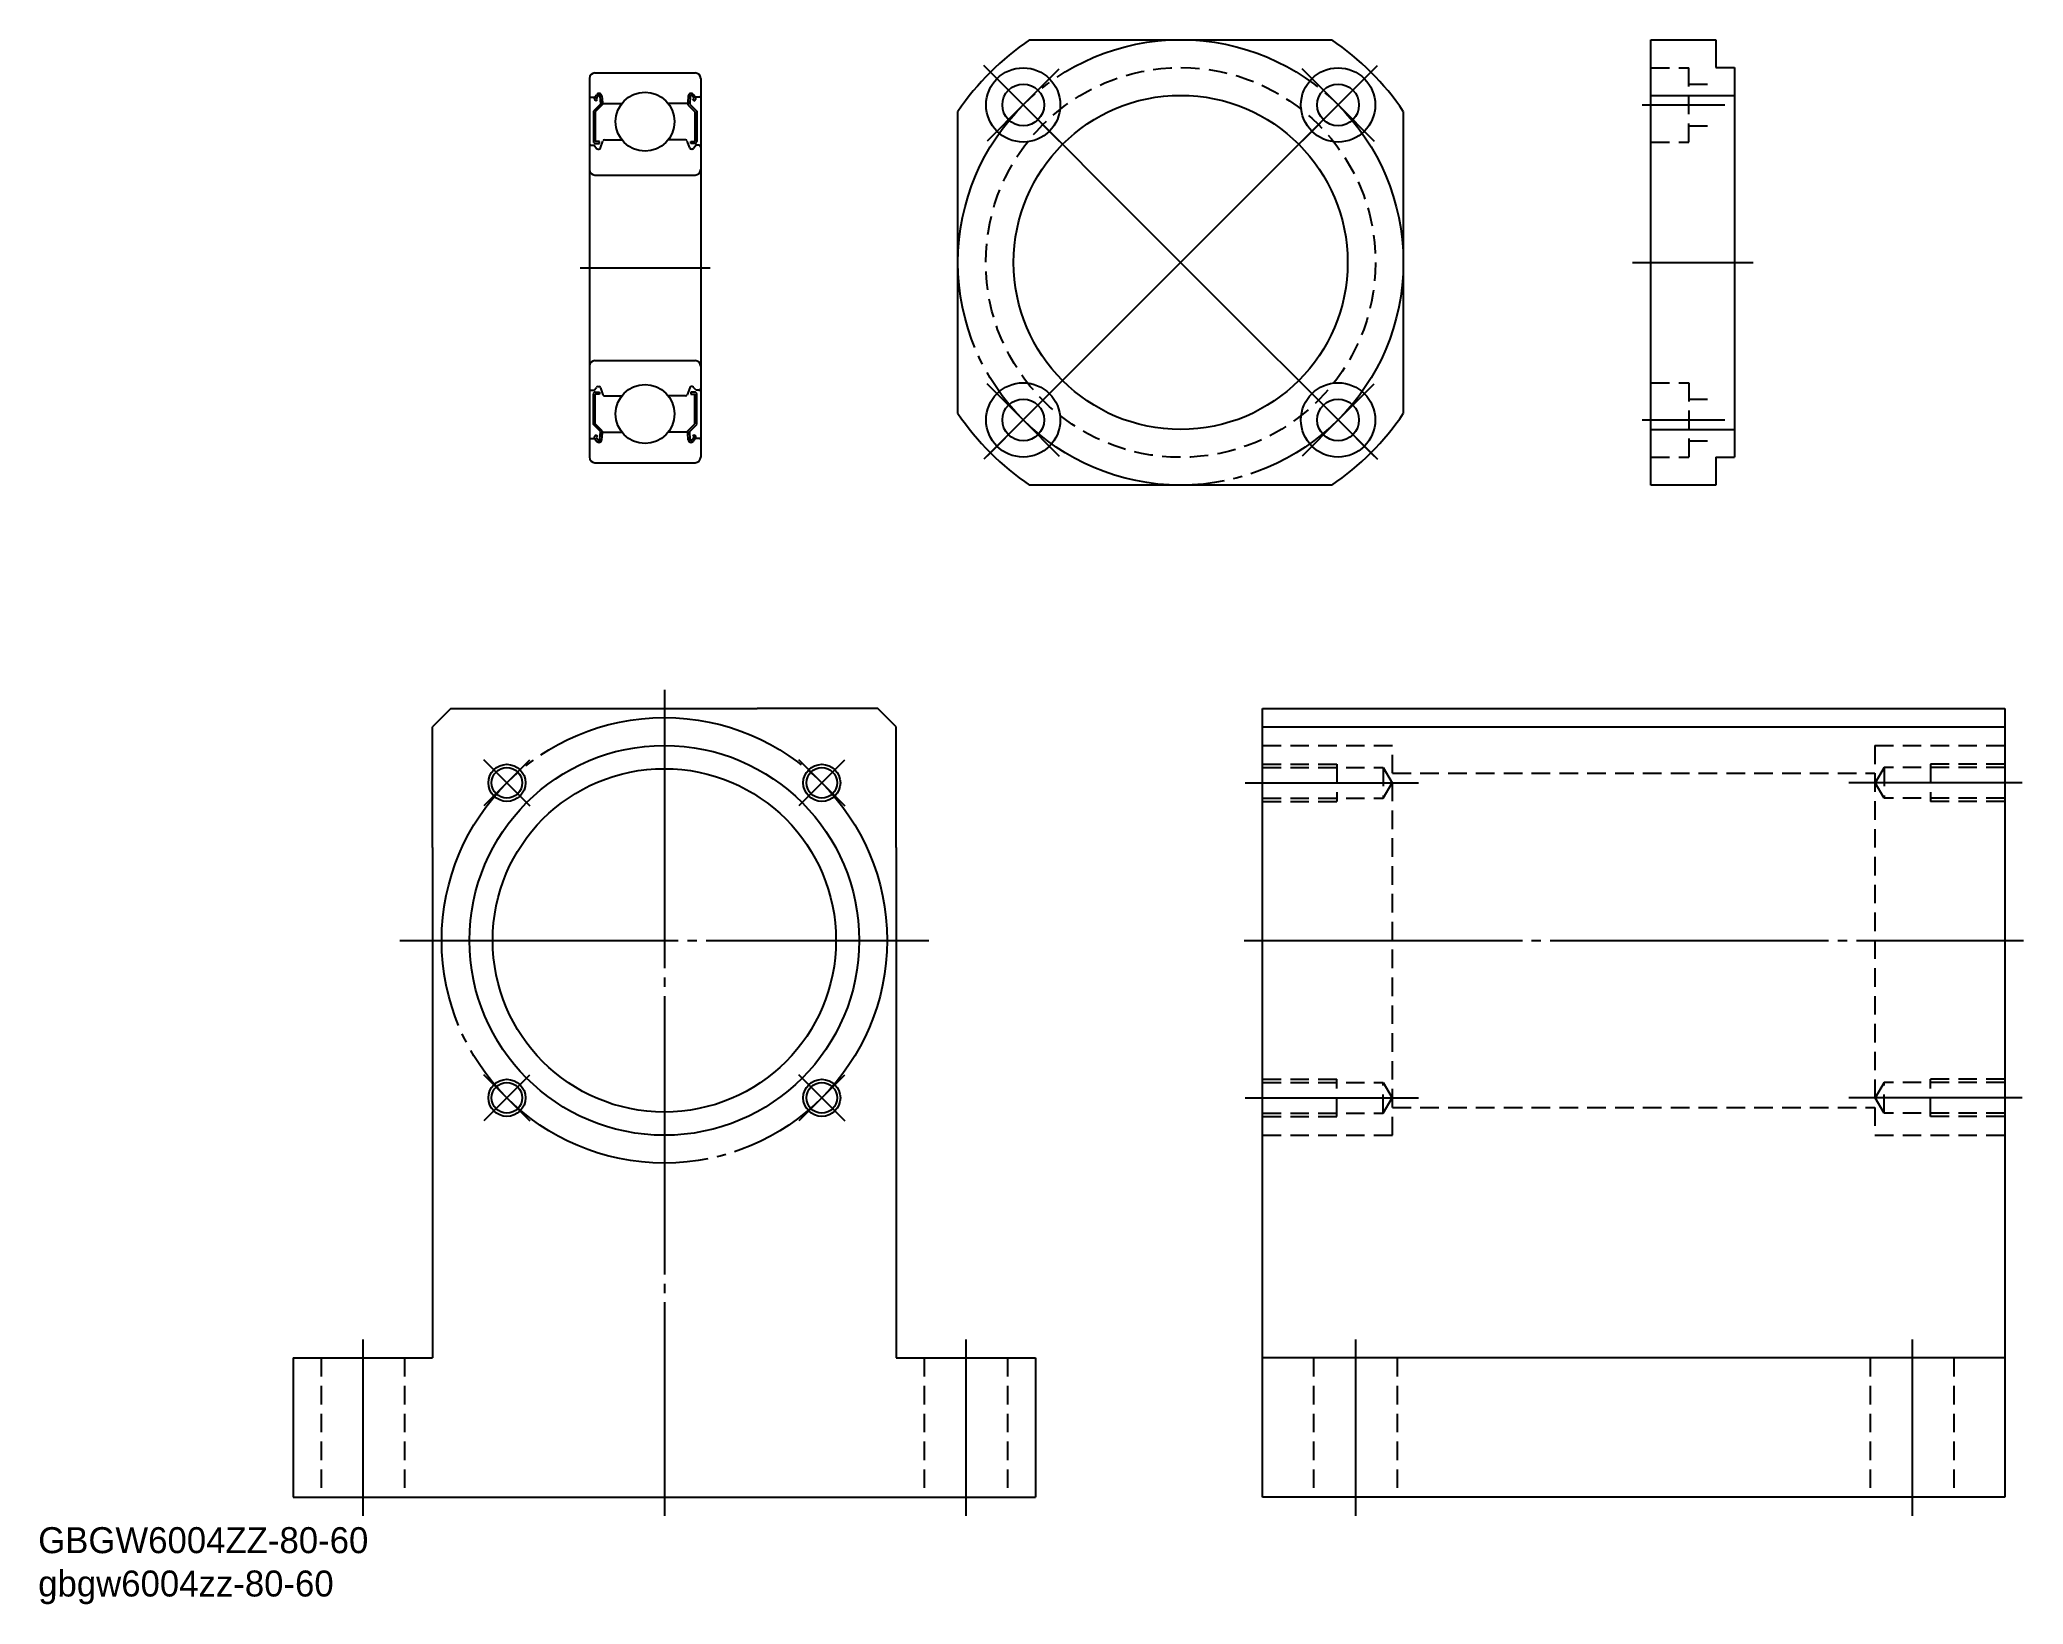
# Model space of a CAD drawing. Extents: x -164 to 50, y -45 to 124.
import ezdxf

# ---------------------------------------------------------------- set-up
doc = ezdxf.new("R2010")
doc.units = 0
doc.linetypes.add('CENTER', pattern=[33, 30, -1, 1, -1])
doc.linetypes.add('DASHED', pattern=[3, 2, -1])
doc.layers.get('0').update_dxf_attribs({"linetype": 'CONTINUOUS'})
doc.layers.add('CENTER', color=7, linetype='CONTINUOUS')

# ---------------------------------------------------------------- blocks, each defined once
blk = doc.blocks.new('*U2')
at = {"linetype": 'CONTINUOUS'}
for s, p in [('GBGW6004ZZ-80-60', (-163.73, -39.4)), ('gbgw6004zz-80-60', (-163.73, -44.07))]:
    blk.add_text(s, height=2.8, dxfattribs=at).set_placement(p)

msp = doc.modelspace()

# ---------------------------------------------------------------- linework, layer by layer
at = {"color": 7, "linetype": 'CONTINUOUS'}
for p, q in [((-56.87, 123.68), (-24.31, 123.68)), ((10.1, 123.68), (17.1, 123.68)), ((10.1, 75.68), (10.1, 123.68)), ((17.1, 123.68), (17.1, 120.68)), ((17.1, 120.68), (19.1, 120.68)), ((19.1, 120.68), (19.1, 78.68)), ((10.1, 117.68), (19.1, 117.68)), ((-64.59, 83.4), (-64.59, 115.96)), ((-16.59, 115.96), (-16.59, 83.4)), ((10.1, 81.68), (19.1, 81.68)), ((17.1, 78.68), (19.1, 78.68)), ((17.1, 78.68), (17.1, 75.68)), ((-24.31, 75.68), (-56.87, 75.68)), ((17.1, 75.68), (10.1, 75.68)), ((-119.24, 51.63), (-121.24, 49.63)), ((-119.24, 51.63), (-106.24, 51.63)), ((-106.24, 51.63), (-86.24, 51.63)), ((-73.24, 51.63), (-86.24, 51.63)), ((-71.24, 49.63), (-73.24, 51.63)), ((-31.76, -33.37), (-31.76, 51.63)), ((-31.76, -33.37), (-31.76, 51.63)), ((-31.76, 51.63), (48.24, 51.63)), ((48.24, 51.63), (48.24, -33.37)), ((-121.24, 36.63), (-121.24, 49.63)), ((-71.24, 36.63), (-71.24, 49.63)), ((-31.76, 49.63), (48.24, 49.63)), ((-121.24, 36.63), (-121.24, -18.37)), ((-71.24, 36.63), (-71.24, -18.37)), ((-136.24, -18.37), (-136.24, -33.37)), ((-136.24, -18.37), (-121.24, -18.37)), ((-71.24, -18.37), (-56.24, -18.37)), ((-56.24, -18.37), (-56.24, -33.37)), ((48.24, -18.37), (-31.76, -18.37)), ((-136.24, -33.37), (-56.24, -33.37)), ((48.24, -33.37), (-31.76, -33.37))]:
    msp.add_line(p, q, dxfattribs=at)
for p, q in [((-103.72, 120.1), (-92.92, 120.1)), ((-104.32, 119.5), (-104.32, 78.7)), ((-103.76, 117.5), (-103.51, 117.79)), ((-103.6, 117.37), (-103.35, 117.66)), ((-103.18, 117.61), (-103.13, 116.73)), ((-102.98, 117.63), (-102.91, 116.89)), ((-93.66, 117.63), (-93.72, 116.89)), ((-93.46, 117.61), (-93.5, 116.73)), ((-93.03, 117.37), (-93.28, 117.66)), ((-92.88, 117.5), (-93.13, 117.79)), ((-92.32, 119.5), (-92.32, 78.7)), ((-104.22, 117.5), (-103.76, 117.5)), ((-103.13, 116.73), (-103.88, 115.98)), ((-103.88, 115.98), (-103.88, 112.7)), ((-103.58, 117.09), (-103.73, 117.21)), ((-102.93, 116.65), (-103.68, 115.9)), ((-103.68, 115.9), (-103.68, 112.7)), ((-103.45, 117.24), (-103.6, 117.37)), ((-103.58, 117.09), (-103.45, 117.24)), ((-102.93, 117.12), (-102.93, 116.65)), ((-102.82, 116.8), (-100.82, 116.8)), ((-93.82, 116.8), (-95.81, 116.8)), ((-93.7, 117.12), (-93.7, 116.65)), ((-93.7, 116.65), (-92.95, 115.9)), ((-93.5, 116.73), (-92.75, 115.98)), ((-93.18, 117.24), (-93.03, 117.37)), ((-93.06, 117.09), (-93.18, 117.24)), ((-93.06, 117.09), (-92.9, 117.21)), ((-92.95, 115.9), (-92.95, 112.7)), ((-92.42, 117.5), (-92.88, 117.5)), ((-92.75, 115.98), (-92.75, 112.7)), ((-104.12, 112.3), (-103.82, 112.3)), ((-103.82, 112.3), (-103.54, 111.97)), ((-103.23, 112.7), (-103.68, 112.7)), ((-103.68, 112.5), (-103.23, 112.5)), ((-103.39, 111.9), (-103.32, 111.9)), ((-103.23, 112.5), (-103.23, 112.7)), ((-103.14, 112.03), (-102.87, 112.76)), ((-102.68, 112.9), (-100.82, 112.9)), ((-93.96, 112.9), (-95.81, 112.9)), ((-93.5, 112.03), (-93.77, 112.76)), ((-93.4, 112.7), (-92.95, 112.7)), ((-93.4, 112.5), (-93.4, 112.7)), ((-92.95, 112.5), (-93.4, 112.5)), ((-93.25, 111.9), (-93.31, 111.9)), ((-92.82, 112.3), (-93.09, 111.97)), ((-92.52, 112.3), (-92.82, 112.3)), ((-103.72, 109.1), (-92.92, 109.1)), ((-103.72, 89.1), (-92.92, 89.1)), ((-104.12, 85.9), (-103.82, 85.9)), ((-103.82, 85.9), (-103.54, 86.22)), ((-103.68, 85.7), (-103.23, 85.7)), ((-103.39, 86.3), (-103.32, 86.3)), ((-103.23, 85.7), (-103.23, 85.5)), ((-103.14, 86.16), (-102.87, 85.43)), ((-93.5, 86.16), (-93.77, 85.43)), ((-92.95, 85.7), (-93.4, 85.7)), ((-93.4, 85.7), (-93.4, 85.5)), ((-93.25, 86.3), (-93.31, 86.3)), ((-92.82, 85.9), (-93.09, 86.22)), ((-92.52, 85.9), (-92.82, 85.9)), ((-103.88, 82.21), (-103.88, 85.5)), ((-103.23, 85.5), (-103.68, 85.5)), ((-103.68, 82.3), (-103.68, 85.5)), ((-102.68, 85.3), (-100.82, 85.3)), ((-93.96, 85.3), (-95.81, 85.3)), ((-93.4, 85.5), (-92.95, 85.5)), ((-92.95, 82.3), (-92.95, 85.5)), ((-92.75, 82.21), (-92.75, 85.5)), ((-103.13, 81.46), (-103.88, 82.21)), ((-102.93, 81.55), (-103.68, 82.3)), ((-103.18, 80.59), (-103.13, 81.46)), ((-102.98, 80.56), (-102.91, 81.3)), ((-102.93, 81.08), (-102.93, 81.55)), ((-102.82, 81.4), (-100.82, 81.4)), ((-93.82, 81.4), (-95.81, 81.4)), ((-93.66, 80.56), (-93.72, 81.3)), ((-93.7, 81.55), (-92.95, 82.3)), ((-93.7, 81.08), (-93.7, 81.55)), ((-93.5, 81.46), (-92.75, 82.21)), ((-93.46, 80.59), (-93.5, 81.46)), ((-104.22, 80.7), (-103.76, 80.7)), ((-103.76, 80.7), (-103.51, 80.4)), ((-103.58, 81.11), (-103.73, 80.98)), ((-103.45, 80.95), (-103.6, 80.82)), ((-103.6, 80.82), (-103.35, 80.53)), ((-103.58, 81.11), (-103.45, 80.95)), ((-93.03, 80.82), (-93.28, 80.53)), ((-93.06, 81.11), (-93.18, 80.95)), ((-93.18, 80.95), (-93.03, 80.82)), ((-92.88, 80.7), (-93.13, 80.4)), ((-93.06, 81.11), (-92.9, 80.98)), ((-92.42, 80.7), (-92.88, 80.7)), ((-103.72, 78.1), (-92.92, 78.1)), ((-100.82, 78.1), (-100.82, 78.1)), ((-98.32, 78.1), (-98.32, 78.1))]:
    msp.add_line(p, q)
at = {"color": 3, "linetype": 'DASHED'}
for p, q in [((10.1, 120.65), (14.2, 120.65)), ((14.2, 112.65), (14.2, 120.65)), ((14.2, 118.9), (17.1, 118.9)), ((14.2, 114.4), (17.1, 114.4)), ((10.1, 112.65), (14.2, 112.65)), ((10.1, 86.71), (14.2, 86.71)), ((14.2, 86.71), (14.2, 78.71)), ((14.2, 84.96), (17.1, 84.96)), ((14.2, 80.46), (17.1, 80.46)), ((10.1, 78.71), (14.2, 78.71)), ((-31.76, 47.63), (-17.76, 47.63)), ((-17.76, 5.63), (-17.76, 47.63)), ((34.24, 47.63), (34.24, 5.63)), ((34.24, 47.63), (48.24, 47.63)), ((-31.76, 45.6), (-23.76, 45.6)), ((-31.76, 45.25), (-18.76, 45.25)), ((-23.76, 45.6), (-23.76, 41.6)), ((-18.76, 45.25), (-18.76, 41.95)), ((-18.76, 45.25), (-17.81, 43.6)), ((35.24, 45.25), (34.28, 43.6)), ((35.24, 45.25), (35.24, 41.95)), ((48.24, 45.25), (35.24, 45.25)), ((40.24, 45.6), (40.24, 41.6)), ((48.24, 45.6), (40.24, 45.6)), ((-18.76, 41.95), (-17.81, 43.6)), ((-17.76, 44.63), (34.24, 44.63)), ((35.24, 41.95), (34.28, 43.6)), ((-31.76, 41.95), (-18.76, 41.95)), ((-31.76, 41.6), (-23.76, 41.6)), ((48.24, 41.95), (35.24, 41.95)), ((48.24, 41.6), (40.24, 41.6)), ((-31.76, 11.66), (-23.76, 11.66)), ((-31.76, 11.31), (-18.76, 11.31)), ((-23.76, 7.66), (-23.76, 11.66)), ((-18.76, 8.01), (-18.76, 11.31)), ((-18.76, 11.31), (-17.81, 9.66)), ((35.24, 11.31), (34.28, 9.66)), ((35.24, 8.01), (35.24, 11.31)), ((48.24, 11.31), (35.24, 11.31)), ((40.24, 7.66), (40.24, 11.66)), ((48.24, 11.66), (40.24, 11.66)), ((-18.76, 8.01), (-17.81, 9.66)), ((-17.76, 8.63), (34.24, 8.63)), ((35.24, 8.01), (34.28, 9.66)), ((-31.76, 8.01), (-18.76, 8.01)), ((-31.76, 7.66), (-23.76, 7.66)), ((48.24, 8.01), (35.24, 8.01)), ((48.24, 7.66), (40.24, 7.66)), ((-31.76, 5.63), (-17.76, 5.63)), ((34.24, 5.63), (48.24, 5.63)), ((-133.24, -18.37), (-133.24, -33.37)), ((-124.24, -18.37), (-124.24, -33.37)), ((-68.24, -18.37), (-68.24, -33.37)), ((-59.24, -18.37), (-59.24, -33.37)), ((-26.26, -18.37), (-26.26, -33.37)), ((-17.26, -18.37), (-17.26, -33.37)), ((33.74, -18.37), (33.74, -33.37)), ((42.74, -18.37), (42.74, -33.37))]:
    msp.add_line(p, q, dxfattribs=at)
msp.add_circle((-40.59, 99.68), 21, dxfattribs=at)
at = {"color": 7, "linetype": 'CONTINUOUS'}
for centre, radius in [((-57.56, 116.65), 4), ((-23.62, 116.65), 4), ((-57.56, 116.65), 2.25), ((-40.59, 99.68), 18), ((-23.62, 116.65), 2.25), ((-57.56, 82.71), 4), ((-57.56, 82.71), 4), ((-23.62, 82.71), 4), ((-57.56, 82.71), 2.25), ((-57.56, 82.71), 2.25), ((-23.62, 82.71), 2.25), ((-96.24, 26.63), 21), ((-113.21, 43.6), 1.65), ((-96.24, 26.63), 18.5), ((-79.27, 43.6), 1.65), ((-113.21, 9.66), 1.65), ((-79.27, 9.66), 1.65)]:
    msp.add_circle(centre, radius, dxfattribs=at)
for centre in [(-98.32, 114.85), (-98.32, 83.35)]:
    msp.add_circle(centre, 3.17)
at = {"color": 3, "linetype": 'CONTINUOUS'}
for centre in [(-113.21, 43.6), (-79.27, 43.6), (-113.21, 9.66), (-79.27, 9.66)]:
    msp.add_circle(centre, 2, dxfattribs=at)
at = {"color": 7, "linetype": 'CONTINUOUS'}
for start, end in [(124.1484, 145.8516), (34.1484, 55.8516), (214.1484, 235.8516), (304.1484, 325.8516)]:
    msp.add_arc((-40.59, 99.68), 29, start, end, dxfattribs=at)
for centre, radius, start, end in [((-103.72, 119.5), 0.6, 90, 180), ((-92.92, 119.5), 0.6, 0, 90), ((-104.22, 117.6), 0.1, 180, 270), ((-103.28, 117.6), 0.3, 4.9967, 140.002), ((-103.28, 117.6), 0.1, 2.8198, 140.0002), ((-93.36, 117.6), 0.3, 39.998, 175.0033), ((-93.36, 117.6), 0.1, 39.9998, 177.1802), ((-92.42, 117.6), 0.1, 270, 0), ((-103.6, 117.37), 0.2, 140.002, 230.0826), ((-102.82, 116.9), 0.1, 184.9967, 270), ((-93.82, 116.9), 0.1, 270, 355.0033), ((-93.03, 117.37), 0.2, 309.9174, 39.998), ((-104.12, 112.1), 0.2, 90, 180), ((-103.68, 112.7), 0.2, 180, 270), ((-103.39, 112.1), 0.2, 219.9945, 270), ((-103.32, 112.1), 0.2, 270, 339.9914), ((-102.68, 112.7), 0.2, 90, 159.9914), ((-93.96, 112.7), 0.2, 20.0086, 90), ((-93.31, 112.1), 0.2, 200.0086, 270), ((-93.25, 112.1), 0.2, 270, 320.0055), ((-92.95, 112.7), 0.2, 270, 0), ((-92.52, 112.1), 0.2, 0, 90), ((-103.72, 109.7), 0.6, 180, 270), ((-92.92, 109.7), 0.6, 270, 0), ((-103.72, 88.5), 0.6, 90, 180), ((-92.92, 88.5), 0.6, 0, 90), ((-104.12, 86.1), 0.2, 180, 270), ((-103.68, 85.5), 0.2, 90, 180), ((-103.39, 86.1), 0.2, 90, 140.0055), ((-103.32, 86.1), 0.2, 20.0086, 90), ((-93.31, 86.1), 0.2, 90, 159.9914), ((-93.25, 86.1), 0.2, 39.9945, 90), ((-92.95, 85.5), 0.2, 0, 90), ((-92.52, 86.1), 0.2, 270, 0), ((-102.68, 85.5), 0.2, 200.0086, 270), ((-93.96, 85.5), 0.2, 270, 339.9914), ((-102.82, 81.3), 0.1, 90, 175.0033), ((-93.82, 81.3), 0.1, 4.9967, 90), ((-104.22, 80.6), 0.1, 90, 180), ((-103.6, 80.82), 0.2, 129.9174, 219.998), ((-103.28, 80.59), 0.3, 219.998, 355.0033), ((-103.28, 80.59), 0.1, 219.9998, 357.1802), ((-93.36, 80.59), 0.3, 184.9967, 320.002), ((-93.36, 80.59), 0.1, 182.8198, 320.0002), ((-93.03, 80.82), 0.2, 320.002, 50.0826), ((-92.42, 80.6), 0.1, 0, 90), ((-103.72, 78.7), 0.6, 180, 270), ((-92.92, 78.7), 0.6, 270, 0)]:
    msp.add_arc(centre, radius, start, end)
at = {"layer": 'CENTER', "color": 1, "linetype": 'CENTER'}
for p, q in [((-40.59, 99.68), (-62.15, 121.25)), ((-57.56, 116.65), (-61.45, 120.54)), ((-57.56, 116.65), (-53.67, 120.54)), ((-40.59, 99.68), (-19.02, 121.25)), ((-23.62, 116.65), (-27.51, 120.54)), ((-23.62, 116.65), (-19.73, 120.54)), ((-57.56, 116.65), (-61.45, 112.76)), ((-57.56, 116.65), (-53.67, 112.76)), ((-23.62, 116.65), (-27.51, 112.76)), ((-23.62, 116.65), (-19.73, 112.76)), ((9.14, 116.65), (18.07, 116.65)), ((-105.32, 99.1), (-91.32, 99.1)), ((-40.59, 99.68), (-62.15, 78.12)), ((-40.59, 99.68), (-19.02, 78.12)), ((8.1, 99.68), (21.1, 99.68)), ((-57.56, 82.71), (-61.45, 86.6)), ((-57.56, 82.71), (-61.45, 86.6)), ((-57.56, 82.71), (-53.67, 86.6)), ((-57.56, 82.71), (-53.67, 86.6)), ((-23.62, 82.71), (-27.51, 86.6)), ((-23.62, 82.71), (-19.73, 86.6)), ((-57.56, 82.71), (-61.45, 78.82)), ((-57.56, 82.71), (-61.45, 78.82)), ((-57.56, 82.71), (-53.67, 78.82)), ((-57.56, 82.71), (-53.67, 78.82)), ((-23.62, 82.71), (-27.51, 78.82)), ((-23.62, 82.71), (-19.73, 78.82)), ((9.14, 82.71), (18.07, 82.71)), ((-96.24, 53.63), (-96.24, -35.37)), ((-113.21, 43.6), (-115.68, 46.08)), ((-113.21, 43.6), (-110.73, 46.08)), ((-79.27, 43.6), (-81.74, 46.08)), ((-79.27, 43.6), (-76.79, 46.08)), ((-113.21, 43.6), (-115.68, 41.13)), ((-113.21, 43.6), (-110.73, 41.13)), ((-79.27, 43.6), (-81.74, 41.13)), ((-79.27, 43.6), (-76.79, 41.13)), ((-33.62, 43.6), (-14.97, 43.6)), ((50.1, 43.6), (31.44, 43.6)), ((-124.74, 26.63), (-67.74, 26.63)), ((-33.76, 26.63), (50.24, 26.63)), ((-113.21, 9.66), (-115.68, 12.14)), ((-113.21, 9.66), (-110.73, 12.14)), ((-79.27, 9.66), (-81.74, 12.14)), ((-79.27, 9.66), (-76.79, 12.14)), ((-113.21, 9.66), (-115.68, 7.19)), ((-113.21, 9.66), (-110.73, 7.19)), ((-79.27, 9.66), (-81.74, 7.19)), ((-79.27, 9.66), (-76.79, 7.19)), ((-33.62, 9.66), (-14.97, 9.66)), ((50.1, 9.66), (31.44, 9.66)), ((-128.74, -16.37), (-128.74, -35.37)), ((-63.74, -16.37), (-63.74, -35.37)), ((-21.76, -16.37), (-21.76, -35.37)), ((38.24, -16.37), (38.24, -35.37))]:
    msp.add_line(p, q, dxfattribs=at)
for centre in [(-40.59, 99.68), (-96.24, 26.63)]:
    msp.add_circle(centre, 24, dxfattribs=at)

# ---------------------------------------------------------------- block references
at = {"linetype": 'CONTINUOUS'}
msp.add_blockref('*U2', (0, 0), dxfattribs=at)

doc.saveas('drawing.dxf')
